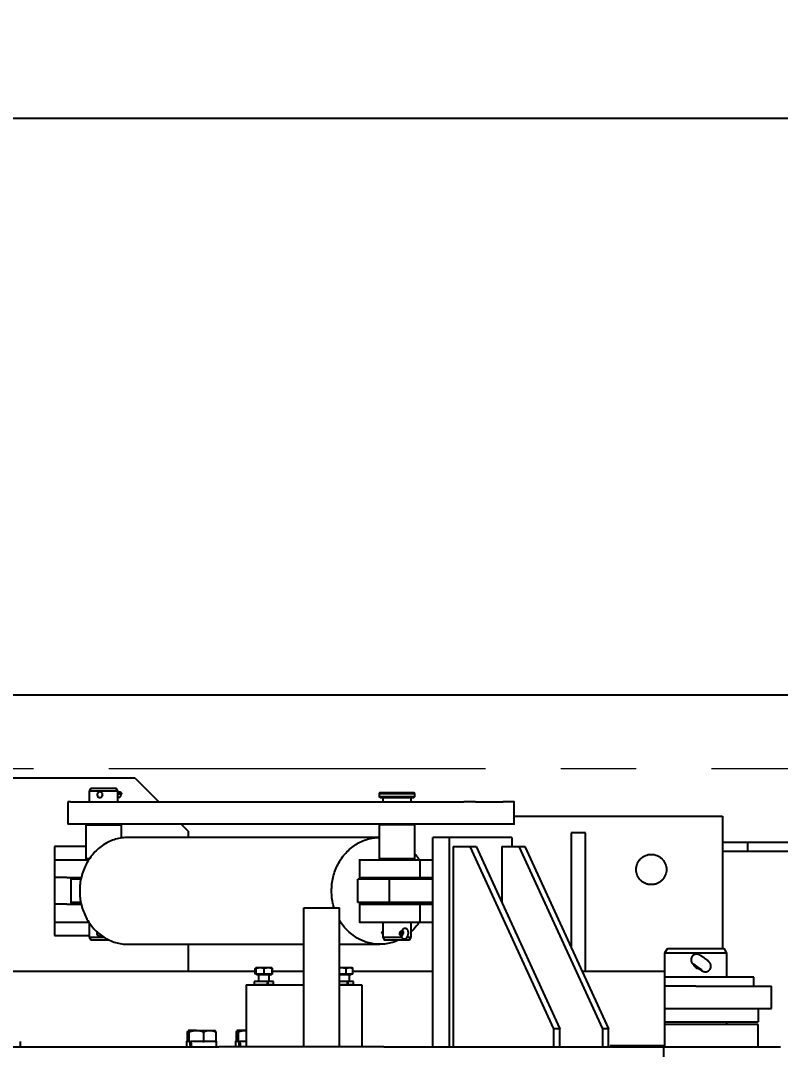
# Model space of a CAD drawing. Header units: millimetres. Extents: x 861 to 27901, y 673 to 17923.
# Drawn here: x 11202 to 11878, y 10712 to 11628 of the extents above; entities that cross this region are included whole.
import ezdxf

# ---------------------------------------------------------------- set-up
doc = ezdxf.new("R2010")
doc.units = ezdxf.units.MM
doc.header["$LTSCALE"] = 33.3
doc.linetypes.add('CENTERX2', pattern=[20.32, 12.7, -2.54, 2.54, -2.54])
doc.layers.add('CAPA_1', color=7, linetype='Continuous')
doc.layers.add('STRUC', color=4, linetype='Continuous')
doc.styles.add('SLDTEXTSTYLE0', font='TXT', dxfattribs={"width": 0.75})
doc.dimstyles.new('SLDDIMSTYLE0', dxfattribs={"dimtxt": 66.6, "dimasz": 66.6, "dimexe": 0, "dimexo": 0.0625, "dimgap": 16.65, "dimtad": 2, "dimdec": 0, "dimlfac": 1.261261, "dimrnd": 1e-09, "dimzin": 12, "dimdsep": 46, "dimtxsty": 'SLDTEXTSTYLE0', "dimsah": 1, "dimcen": 0.09, "dimadec": 0, "dimazin": 3, "dimtfac": 1, "dimtdec": 0, "dimtofl": 0, "dimtmove": 0, "dimatfit": 3, "dimfxl": 1, "dimfrac": 2, "dimtolj": 1, "dimtzin": 12, "dimarcsym": 0})

# ---------------------------------------------------------------- blocks, each defined once
blk = doc.blocks.new('_D_22')
at = {"layer": 'CAPA_1', "transparency": 16777216}
for p, q in [((5852.28, 10660.74), (5852.28, 11574.36)), ((14197.89, 11069.7), (14197.89, 11574.36)), ((5852.28, 11541.06), (14197.89, 11541.06))]:
    blk.add_line(p, q, dxfattribs=at)
for points in [[(5852.28, 11541.06), (5918.88, 11530.81), (5918.88, 11551.3)], [(14197.89, 11541.06), (14131.29, 11551.3), (14131.29, 11530.81)]]:
    blk.add_solid(points, dxfattribs=at)
at = {"layer": 'CAPA_1', "transparency": 16777216, "insert": (9902.06, 11626.91), "char_height": 66.6, "attachment_point": 1, "style": 'SLDTEXTSTYLE0'}
blk.add_mtext('10526', dxfattribs=at)

msp = doc.modelspace()

# ---------------------------------------------------------------- linework, layer by layer
at = {"color": 7, "linetype": 'Continuous', "lineweight": 25}
for p, q in [((11001.82, 10953.82), (11303.17, 10953.82)), ((11303.17, 10953.82), (11324.58, 10932.42)), ((11264.1, 10944.31), (11262.73, 10941.93)), ((11262.73, 10941.93), (11262.73, 10932.42)), ((11288.1, 10941.93), (11286.73, 10944.31)), ((11288.1, 10932.42), (11288.1, 10941.93)), ((11289.67, 10941.1), (11288.1, 10941.1)), ((11288.1, 10939.4), (11291.84, 10939.4)), ((11288.1, 10936.42), (11288.85, 10936.42)), ((11291.84, 10939.4), (11291.23, 10939.22)), ((11521.22, 10940.35), (11520.76, 10939.55)), ((11520.76, 10939.55), (11520.76, 10936.84)), ((11520.76, 10936.84), (11521.55, 10936.38)), ((11551.68, 10936.38), (11552.47, 10936.84)), ((11552.47, 10939.55), (11552.02, 10940.35)), ((11552.47, 10936.84), (11552.47, 10939.55)), ((11243.7, 10932.42), (11243.7, 10912.6)), ((11245.93, 10932.42), (11596.3, 10932.42)), ((11523.93, 10935.59), (11523.93, 10932.42)), ((11549.3, 10932.42), (11549.3, 10935.59)), ((11606.59, 10932.42), (11630.92, 10932.42)), ((11640.94, 10912.6), (11640.94, 10932.42)), ((11640.94, 10919.73), (11826.45, 10919.73)), ((11826.45, 10919.73), (11826.45, 10801.6)), ((11596.3, 10912.6), (11245.93, 10912.6)), ((11260.35, 10912.6), (11259.56, 10911.8)), ((11259.56, 10911.8), (11259.56, 10881.67)), ((11291.28, 10911.8), (11290.48, 10912.6)), ((11291.28, 10900.22), (11291.28, 10911.8)), ((11344.4, 10912.6), (11350.74, 10906.25)), ((11521.55, 10912.6), (11520.76, 10911.8)), ((11520.76, 10911.8), (11520.76, 10881.67)), ((11552.47, 10911.8), (11551.68, 10912.6)), ((11552.47, 10881.67), (11552.47, 10911.8)), ((11630.92, 10912.6), (11606.59, 10912.6)), ((11520.76, 10900.7), (11297.25, 10900.7)), ((11350.74, 10906.25), (11350.74, 10900.7)), ((11638.78, 10900.7), (11568.56, 10900.7)), ((11568.56, 10714.38), (11568.56, 10900.7)), ((11583.46, 10714.38), (11583.46, 10900.7)), ((11638.78, 10900.7), (11638.78, 10892.77)), ((11691.67, 10904.67), (11691.67, 10802.8)), ((11704.35, 10904.67), (11691.67, 10904.67)), ((11704.35, 10781.77), (11704.35, 10904.67)), ((11231.81, 10892.77), (11231.81, 10813.49)), ((11259.56, 10892.77), (11231.81, 10892.77)), ((11586.72, 10892.77), (11586.72, 10714.38)), ((11586.72, 10892.77), (11607.04, 10892.77)), ((11601.62, 10892.77), (11676.12, 10730.24)), ((11607.04, 10892.77), (11681.54, 10730.24)), ((11630.1, 10892.77), (11630.1, 10842.46)), ((11630.1, 10892.77), (11650.43, 10892.77)), ((11645, 10892.77), (11719.51, 10730.24)), ((11650.43, 10892.77), (11724.93, 10730.24)), ((11231.81, 10880.88), (11242.78, 10880.88)), ((11259.56, 10881.67), (11260.35, 10880.88)), ((11503.32, 10880.88), (11503.32, 10865.02)), ((11509.86, 10880.88), (11568.56, 10880.88)), ((11520.76, 10881.67), (11521.55, 10880.88)), ((11551.68, 10880.88), (11552.47, 10881.67)), ((11556.91, 10880.88), (11556.91, 10865.02)), ((11242.78, 10865.02), (11231.81, 10865.02)), ((11246.2, 10863.44), (11246.2, 10842.82)), ((11255.3, 10863.44), (11249.59, 10863.44)), ((11568.56, 10863.44), (11501.71, 10863.44)), ((11501.71, 10842.82), (11501.71, 10863.44)), ((11509.86, 10865.02), (11568.56, 10865.02)), ((11523.93, 10865.02), (11523.93, 10863.44)), ((11529.69, 10863.44), (11529.69, 10842.82)), ((11549.3, 10863.44), (11549.3, 10865.02)), ((11563.11, 10865.02), (11563.4, 10863.44)), ((11242.78, 10841.24), (11231.81, 10841.24)), ((11255.3, 10842.82), (11249.59, 10842.82)), ((11453.81, 10838.07), (11485.53, 10838.07)), ((11568.56, 10842.82), (11501.71, 10842.82)), ((11503.32, 10841.24), (11503.32, 10825.38)), ((11509.86, 10841.24), (11568.56, 10841.24)), ((11523.93, 10842.82), (11523.93, 10841.24)), ((11549.3, 10841.24), (11549.3, 10842.82)), ((11556.91, 10841.24), (11556.91, 10825.38)), ((11563.4, 10842.82), (11563.11, 10841.24)), ((11231.81, 10825.38), (11242.78, 10825.38)), ((11262.73, 10824.77), (11262.73, 10811.9)), ((11509.86, 10825.38), (11568.56, 10825.38)), ((11523.93, 10825.38), (11523.93, 10811.9)), ((11540.83, 10817.41), (11540.73, 10817.41)), ((11549.3, 10811.9), (11549.3, 10825.38)), ((11231.81, 10813.49), (11262.73, 10813.49)), ((11262.73, 10811.9), (11264.11, 10809.52)), ((11522.94, 10815.43), (11523.93, 10815.26)), ((11523.93, 10815.43), (11522.94, 10815.43)), ((11523.93, 10811.9), (11525.3, 10809.52)), ((11539.34, 10815.43), (11539.14, 10815.43)), ((11542.19, 10814.97), (11539.45, 10815.42)), ((11547.93, 10809.52), (11549.3, 10811.9)), ((11297.25, 10805.56), (11453.81, 10805.56)), ((11350.74, 10805.56), (11350.74, 10781.77)), ((11485.53, 10805.56), (11521.45, 10805.56)), ((11777.21, 10801.6), (11774.92, 10797.63)), ((11830.42, 10797.63), (11828.13, 10801.6)), ((11453.81, 10714.38), (11453.81, 10798.42)), ((11485.53, 10714.38), (11485.53, 10798.42)), ((11774.92, 10797.63), (11774.92, 10781.91)), ((11830.42, 10776.22), (11830.42, 10797.63)), ((11158.08, 10781.77), (11410.52, 10781.77)), ((11410.78, 10784.02), (11410.52, 10783.94)), ((11410.52, 10778.9), (11410.52, 10783.94)), ((11410.92, 10784.42), (11410.82, 10783.94)), ((11410.82, 10783.94), (11410.82, 10778.9)), ((11411, 10784.58), (11410.99, 10784.56)), ((11411.19, 10778.9), (11411.19, 10783.94)), ((11414.56, 10784.58), (11413.79, 10784.58)), ((11418.5, 10778.9), (11418.5, 10783.94)), ((11421.69, 10784.58), (11420.87, 10784.58)), ((11425.44, 10778.9), (11425.44, 10783.94)), ((11425.74, 10783.94), (11425.47, 10784.42)), ((11425.74, 10778.9), (11425.74, 10783.94)), ((11425.74, 10781.77), (11453.81, 10781.77)), ((11487.35, 10784.58), (11485.53, 10784.43)), ((11491.28, 10778.9), (11491.28, 10783.94)), ((11496.81, 10784.47), (11496.63, 10784.58)), ((11497.35, 10778.9), (11497.35, 10783.94)), ((11497.53, 10781.77), (11568.56, 10781.77)), ((11701.31, 10781.77), (11774.92, 10781.77)), ((11774.92, 10781.77), (11774.92, 10715.17)), ((11803.11, 10784.94), (11802.75, 10784.94)), ((11803.19, 10784.97), (11803.8, 10785.81)), ((11409.62, 10772.34), (11409.62, 10769.82)), ((11426.64, 10772.34), (11409.62, 10772.34)), ((11425.74, 10778.9), (11410.82, 10778.9)), ((11411.55, 10778.9), (11411.55, 10778.43)), ((11413.38, 10777.95), (11413.38, 10772.34)), ((11422.89, 10772.34), (11422.89, 10777.95)), ((11423.69, 10778.43), (11423.36, 10778.43)), ((11424.71, 10778.43), (11424.71, 10778.9)), ((11426.64, 10769.82), (11426.64, 10772.34)), ((11498, 10772.34), (11485.46, 10772.34)), ((11497.35, 10778.9), (11485.53, 10778.9)), ((11494.25, 10772.34), (11494.25, 10777.95)), ((11496.07, 10778.43), (11496.07, 10778.9)), ((11498, 10769.82), (11498, 10772.34)), ((11854.2, 10768.3), (11854.2, 10776.22)), ((11402.28, 10769.5), (11402.28, 10714.38)), ((11402.28, 10769.5), (11453.81, 10769.5)), ((11409.62, 10769.82), (11426.64, 10769.82)), ((11413.38, 10769.82), (11413.38, 10769.5)), ((11422.89, 10769.5), (11422.89, 10769.82)), ((11485.47, 10769.82), (11498, 10769.82)), ((11485.53, 10769.5), (11505.35, 10769.5)), ((11494.25, 10769.5), (11494.25, 10769.82)), ((11505.35, 10769.5), (11505.35, 10714.38)), ((11802.67, 10768.3), (11774.92, 10768.3)), ((11870.06, 10748.47), (11870.06, 10768.3)), ((11774.92, 10748.47), (11802.67, 10748.47)), ((11858.17, 10748.47), (11858.17, 10736.58)), ((11830.42, 10734.2), (11830.42, 10736.58)), ((11349.94, 10727.78), (11350.42, 10728.59)), ((11349.94, 10727.78), (11349.94, 10718.93)), ((11350.74, 10728.84), (11350.61, 10728.77)), ((11350.64, 10728.72), (11350.84, 10728.84)), ((11351.75, 10718.93), (11351.75, 10727.78)), ((11364.45, 10727.78), (11364.45, 10718.93)), ((11374.66, 10728.77), (11374.53, 10728.84)), ((11375.33, 10727.78), (11375.33, 10718.93)), ((11393.51, 10727.78), (11394.01, 10728.59)), ((11393.51, 10727.78), (11393.51, 10718.93)), ((11394.35, 10728.84), (11394.2, 10728.76)), ((11394.23, 10728.71), (11394.46, 10728.84)), ((11395.42, 10718.93), (11395.42, 10727.78)), ((11401.79, 10728.84), (11402.28, 10728.8)), ((11401.79, 10728.84), (11402.28, 10728.84)), ((11676.12, 10730.24), (11676.12, 10714.38)), ((11681.54, 10730.24), (11676.12, 10730.24)), ((11681.54, 10714.38), (11681.54, 10730.24)), ((11719.51, 10730.24), (11719.51, 10714.38)), ((11724.93, 10730.24), (11719.51, 10730.24)), ((11724.93, 10714.38), (11724.93, 10730.24)), ((11858.17, 10714.38), (11858.17, 10734.2)), ((11201.59, 10714.38), (11201.59, 10718.93)), ((11349.25, 10718.93), (11349.25, 10714.38)), ((11351.75, 10718.93), (11353.45, 10718.93)), ((11352.88, 10714.38), (11352.35, 10718.93)), ((11353.12, 10718.93), (11353.7, 10714.38)), ((11363.78, 10718.93), (11365.02, 10718.93)), ((11374.76, 10718.93), (11375.33, 10718.93)), ((11376.02, 10714.38), (11376.02, 10718.93)), ((11392.85, 10718.93), (11392.85, 10714.38)), ((11395.42, 10718.93), (11397.02, 10718.93)), ((11396.49, 10714.38), (11395.96, 10718.93)), ((11396.72, 10718.93), (11397.3, 10714.38)), ((10978.25, 10714.38), (11378.12, 10714.38)), ((11524.8, 10714.38), (11877.99, 10714.38)), ((11774.92, 10715.17), (11726.55, 10715.17)), ((11726.55, 10715.17), (11726.55, 10714.38)), ((11736.25, 10714.38), (11736.25, 10715.17)), ((11747.17, 10714.38), (11747.17, 10715.17)), ((11774.13, 10701.7), (11774.13, 10714.38))]:
    msp.add_line(p, q, dxfattribs=at)
at = {"color": 7, "linetype": 'Continuous', "lineweight": 25, "flags": 128}
for points in [[(11540.49, 10813.86), (11540.69, 10813.35), (11540.97, 10813.12), (11541.31, 10813.2), (11541.66, 10813.58), (11541.97, 10814.21), (11542.2, 10815), (11542.31, 10815.85), (11542.31, 10816.64), (11542.17, 10817.27), (11541.93, 10817.65), (11541.62, 10817.73), (11541.27, 10817.5), (11540.93, 10816.99)], [(11539.34, 10815.43), (11539.53, 10815.4), (11539.71, 10815.32), (11539.88, 10815.19), (11540.03, 10815.02), (11540.17, 10814.79), (11540.3, 10814.52), (11540.41, 10814.21), (11540.49, 10813.86)], [(11806.54, 10783.04), (11807.29, 10782.57), (11807.86, 10782.24), (11808.23, 10782.06), (11808.38, 10782.06), (11808.3, 10782.22), (11807.99, 10782.55), (11807.46, 10783.01), (11806.76, 10783.59), (11805.92, 10784.25), (11805, 10784.94), (11804.03, 10785.64), (11803.09, 10786.3), (11802.23, 10786.88), (11801.49, 10787.34), (11800.92, 10787.67), (11800.56, 10787.83), (11800.43, 10787.83), (11800.52, 10787.65), (11800.85, 10787.32), (11801.38, 10786.85)], [(11801.38, 10786.85), (11801.87, 10786.42), (11802.29, 10786.05), (11802.64, 10785.72), (11802.9, 10785.44), (11803.08, 10785.23), (11803.18, 10785.07), (11803.19, 10784.98), (11803.11, 10784.94)]]:
    msp.add_lwpolyline(points, dxfattribs=at)
at = {"color": 7, "linetype": 'Continuous', "lineweight": 25}
for centre, radius, start, end in [((11523.14, 10935.59), 0.793, 0, 90), ((11550.1, 10935.59), 0.793, 90, 180), ((11525.26, 10815.13), 2.34, 124.68728, 172.7795), ((11538.71, 10817.66), 2.32, 285.74797, 343.09893), ((11797.91, 10771.55), 14.37, 53.09472, 68.79039), ((11412.9, 10777.95), 0.476, 0, 90), ((11423.37, 10777.95), 0.476, 90, 180), ((11494.72, 10777.95), 0.476, 90, 180)]:
    msp.add_arc(centre, radius, start, end, dxfattribs=at)
for centre, major_axis, ratio, start_param, end_param in [((11418.13, 10768.03), (-7.73, 48.27), 0.073929, 4.737591, 4.789934), ((11418.13, 10771.6), (-7.73, 48.27), 0.073929, 4.663517, 4.715759), ((11489.49, 10768.03), (-7.76, 48.27), 0.072399, 4.737785, 4.790129), ((11489.49, 10771.6), (-7.76, 48.27), 0.072399, 4.663712, 4.715953)]:
    msp.add_ellipse(centre, major_axis=major_axis, ratio=ratio, start_param=start_param, end_param=end_param, dxfattribs=at)
for points, knots in [([(11287.68, 10941.93), (11287.42, 10941.93), (11286.9, 10941.93), (11285.55, 10941.93), (11283.85, 10941.93), (11281.81, 10941.93), (11279.54, 10941.93), (11277.1, 10941.93), (11274.6, 10941.93), (11272.13, 10941.93), (11269.78, 10941.93), (11267.66, 10941.93), (11265.83, 10941.93), (11264.37, 10941.93), (11263.35, 10941.93), (11262.79, 10941.93), (11262.79, 10941.93), (11262.79, 10941.93)], [0, 0, 0, 0, 0.068154, 0.136308, 0.204462, 0.272616, 0.340771, 0.408925, 0.477079, 0.545233, 0.613387, 0.681541, 0.749695, 0.817849, 0.886003, 0.954158, 1, 1, 1, 1]), ([(11286.35, 10944.31), (11286.12, 10944.31), (11285.66, 10944.31), (11284.46, 10944.31), (11282.94, 10944.31), (11281.12, 10944.31), (11279.09, 10944.31), (11276.92, 10944.31), (11274.69, 10944.31), (11272.48, 10944.31), (11270.39, 10944.31), (11268.5, 10944.31), (11266.87, 10944.31), (11265.56, 10944.31), (11264.65, 10944.31), (11264.15, 10944.31), (11264.15, 10944.31), (11264.15, 10944.31)], [0, 0, 0, 0, 0.068154, 0.136308, 0.204462, 0.272616, 0.340771, 0.408925, 0.477079, 0.545233, 0.613387, 0.681541, 0.749695, 0.817849, 0.886003, 0.954158, 1, 1, 1, 1]), ([(11272.15, 10936.26), (11271.83, 10936.3), (11271.21, 10936.38), (11270.43, 10936.95), (11269.92, 10937.78), (11269.74, 10938.76), (11269.92, 10939.74), (11270.43, 10940.57), (11271.21, 10941.13), (11272.15, 10941.32), (11273.11, 10941.13), (11273.93, 10940.57), (11274.49, 10939.74), (11274.69, 10938.76), (11274.49, 10937.78), (11273.93, 10936.95), (11273.1, 10936.38), (11272.47, 10936.3), (11272.15, 10936.26)], [0, 0, 0, 0, 0.0624739, 0.1250006, 0.1875278, 0.25, 0.3124722, 0.3749994, 0.4375261, 0.5, 0.5624739, 0.6250006, 0.6875278, 0.75, 0.8124722, 0.8749994, 0.9375261, 1, 1, 1, 1]), ([(11274.26, 10939.97), (11274.26, 10939.96), (11274.2, 10939.84), (11274.17, 10939.59), (11274.14, 10939.3), (11274.17, 10939.2), (11274.18, 10939.17)], [0, 0, 0, 0, 0.0094725, 0.452668, 0.8486305, 1, 1, 1, 1]), ([(11274.17, 10939.25), (11274.18, 10939.17), (11274.23, 10938.83), (11274.34, 10938.37), (11274.45, 10938.03), (11274.47, 10937.97)], [0, 0, 0, 0, 0.203444, 0.858541, 1, 1, 1, 1]), ([(11286.68, 10944.31), (11286.7, 10944.31), (11286.76, 10944.31), (11286.52, 10944.31), (11286.35, 10944.31)], [0, 0, 0, 0, 0.246631, 1, 1, 1, 1]), ([(11288.05, 10941.93), (11288.07, 10941.93), (11288.13, 10941.93), (11287.87, 10941.93), (11287.68, 10941.93)], [0, 0, 0, 0, 0.246631, 1, 1, 1, 1]), ([(11288.85, 10936.46), (11289.06, 10936.46), (11289.57, 10936.47), (11290.29, 10936.89), (11290.87, 10937.59), (11291.17, 10938.49), (11291.07, 10939.1), (11291.02, 10939.4)], [0, 0, 0, 0, 0.150724, 0.363043, 0.575362, 0.787681, 1, 1, 1, 1]), ([(11291.84, 10939.4), (11291.73, 10939.69), (11291.5, 10940.26), (11290.79, 10940.84), (11290.13, 10941.12), (11289.76, 10941.07), (11289.67, 10941.06)], [0, 0, 0, 0, 0.303942, 0.607883, 0.911825, 1, 1, 1, 1]), ([(11552.47, 10939.55), (11552.41, 10939.55), (11552.3, 10939.55), (11551.36, 10939.55), (11549.89, 10939.55), (11547.91, 10939.55), (11545.49, 10939.55), (11542.73, 10939.55), (11539.74, 10939.55), (11536.62, 10939.55), (11533.51, 10939.55), (11530.51, 10939.55), (11527.76, 10939.55), (11525.34, 10939.55), (11523.35, 10939.55), (11521.86, 10939.55), (11521.01, 10939.55), (11520.66, 10939.55), (11520.76, 10939.55), (11520.76, 10939.55)], [0, 0, 0, 0, 0.062374, 0.124874, 0.187374, 0.249874, 0.312374, 0.374874, 0.437374, 0.499874, 0.562374, 0.624874, 0.687374, 0.749874, 0.812374, 0.874874, 0.937374, 0.999874, 1, 1, 1, 1]), ([(11521.97, 10936.84), (11521.64, 10936.84), (11520.98, 10936.84), (11520.66, 10936.84), (11520.76, 10936.84), (11520.76, 10936.84)], [0, 0, 0, 0, 0.499498, 0.998997, 1, 1, 1, 1]), ([(11552.02, 10940.35), (11551.96, 10940.35), (11551.84, 10940.35), (11550.93, 10940.35), (11549.51, 10940.35), (11547.58, 10940.35), (11545.23, 10940.35), (11542.55, 10940.35), (11539.65, 10940.35), (11536.62, 10940.35), (11533.6, 10940.35), (11530.69, 10940.35), (11528.01, 10940.35), (11525.66, 10940.35), (11523.74, 10940.35), (11522.29, 10940.35), (11521.46, 10940.35), (11521.12, 10940.35), (11521.22, 10940.35), (11521.22, 10940.35)], [0, 0, 0, 0, 0.062374, 0.124874, 0.187374, 0.249874, 0.312374, 0.374874, 0.437374, 0.499874, 0.562374, 0.624874, 0.687374, 0.749874, 0.812374, 0.874874, 0.937374, 0.999874, 1, 1, 1, 1]), ([(11521.55, 10936.38), (11521.55, 10936.38), (11521.46, 10936.38), (11521.76, 10936.38), (11522.39, 10936.38), (11522.7, 10936.38)], [0, 0, 0, 0, 0.001003, 0.500502, 1, 1, 1, 1]), ([(11552.47, 10936.84), (11552.41, 10936.84), (11552.3, 10936.84), (11551.36, 10936.84), (11549.89, 10936.84), (11547.91, 10936.84), (11545.49, 10936.84), (11542.73, 10936.84), (11539.74, 10936.84), (11536.62, 10936.84), (11533.51, 10936.84), (11530.52, 10936.84), (11527.75, 10936.84), (11525.34, 10936.84), (11523.33, 10936.84), (11522.42, 10936.84), (11521.97, 10936.84)], [0, 0, 0, 0, 0.071295, 0.142734, 0.214173, 0.285612, 0.357051, 0.428489, 0.499928, 0.571367, 0.642806, 0.714245, 0.785684, 0.857122, 0.928561, 1, 1, 1, 1]), ([(11522.7, 10936.38), (11523.13, 10936.38), (11523.99, 10936.38), (11525.91, 10936.38), (11528.2, 10936.38), (11530.82, 10936.38), (11533.66, 10936.38), (11536.62, 10936.38), (11539.58, 10936.38), (11542.42, 10936.38), (11545.04, 10936.38), (11547.34, 10936.38), (11549.23, 10936.38), (11550.62, 10936.38), (11551.51, 10936.38), (11551.62, 10936.38), (11551.68, 10936.38)], [0, 0, 0, 0, 0.071439, 0.142878, 0.214316, 0.285755, 0.357194, 0.428633, 0.500072, 0.571511, 0.642949, 0.714388, 0.785827, 0.857266, 0.928705, 1, 1, 1, 1]), ([(11245.93, 10932.42), (11245.47, 10932.42), (11244.56, 10932.42), (11243.83, 10932.42), (11243.76, 10932.42), (11243.73, 10932.42)], [0, 0, 0, 0, 0.347228, 0.694455, 1, 1, 1, 1]), ([(11640.92, 10932.42), (11640.93, 10932.42), (11641.03, 10932.42), (11640.64, 10932.42), (11639.74, 10932.42), (11638.21, 10932.42), (11636.19, 10932.42), (11633.75, 10932.42), (11631.86, 10932.42), (11630.92, 10932.42)], [0, 0, 0, 0, 0.013143, 0.177619, 0.342095, 0.506571, 0.671048, 0.835524, 1, 1, 1, 1]), ([(11245.93, 10912.6), (11245.47, 10912.6), (11244.56, 10912.6), (11243.83, 10912.6), (11243.76, 10912.6), (11243.73, 10912.6)], [0, 0, 0, 0, 0.347228, 0.694455, 1, 1, 1, 1]), ([(11259.63, 10911.8), (11259.63, 10911.8), (11259.63, 10911.8), (11260.33, 10911.8), (11261.6, 10911.8), (11263.43, 10911.8), (11265.72, 10911.8), (11268.38, 10911.8), (11271.31, 10911.8), (11274.39, 10911.8), (11277.52, 10911.8), (11280.57, 10911.8), (11283.41, 10911.8), (11285.96, 10911.8), (11288.08, 10911.8), (11289.77, 10911.8), (11290.42, 10911.8), (11290.74, 10911.8)], [0, 0, 0, 0, 0.045842, 0.113997, 0.182151, 0.250305, 0.318459, 0.386613, 0.454767, 0.522921, 0.591075, 0.659229, 0.727384, 0.795538, 0.863692, 0.931846, 1, 1, 1, 1]), ([(11290.74, 10911.8), (11290.98, 10911.8), (11291.31, 10911.8), (11291.23, 10911.8), (11291.21, 10911.8)], [0, 0, 0, 0, 0.753369, 1, 1, 1, 1]), ([(11521.97, 10911.8), (11521.64, 10911.8), (11520.98, 10911.8), (11520.66, 10911.8), (11520.76, 10911.8), (11520.76, 10911.8)], [0, 0, 0, 0, 0.499498, 0.998997, 1, 1, 1, 1]), ([(11552.47, 10911.8), (11552.41, 10911.8), (11552.3, 10911.8), (11551.36, 10911.8), (11549.89, 10911.8), (11547.91, 10911.8), (11545.49, 10911.8), (11542.73, 10911.8), (11539.74, 10911.8), (11536.62, 10911.8), (11533.51, 10911.8), (11530.52, 10911.8), (11527.75, 10911.8), (11525.34, 10911.8), (11523.33, 10911.8), (11522.42, 10911.8), (11521.97, 10911.8)], [0, 0, 0, 0, 0.0712953, 0.1427341, 0.2141729, 0.2856118, 0.3570506, 0.4284894, 0.4999282, 0.5713671, 0.6428059, 0.7142447, 0.7856835, 0.8571224, 0.9285612, 1, 1, 1, 1]), ([(11640.92, 10912.6), (11640.93, 10912.6), (11641.03, 10912.6), (11640.64, 10912.6), (11639.74, 10912.6), (11638.21, 10912.6), (11636.19, 10912.6), (11633.75, 10912.6), (11631.86, 10912.6), (11630.92, 10912.6)], [0, 0, 0, 0, 0.013143, 0.177619, 0.342095, 0.506571, 0.671048, 0.835524, 1, 1, 1, 1]), ([(11478.39, 10853.13), (11478.46, 10855.21), (11478.6, 10859.36), (11479.75, 10865.48), (11481.55, 10871.39), (11484.05, 10876.98), (11487.19, 10882.17), (11490.91, 10886.87), (11495.16, 10890.98), (11499.86, 10894.45), (11504.92, 10897.21), (11510.27, 10899.2), (11515.58, 10900.43), (11519.11, 10900.58), (11520.76, 10900.65)], [0, 0, 0, 0, 0.08419, 0.16838, 0.25257, 0.336759, 0.420949, 0.505139, 0.589329, 0.673519, 0.757709, 0.841899, 0.926089, 1, 1, 1, 1]), ([(11242.78, 10880.88), (11243.25, 10880.88), (11244.19, 10880.88), (11246.77, 10880.88), (11250.12, 10880.88), (11254.25, 10880.88), (11258.36, 10880.88), (11261.22, 10880.88), (11262.34, 10880.88)], [0, 0, 0, 0, 0.17745, 0.354901, 0.532351, 0.709802, 0.887252, 1, 1, 1, 1]), ([(11262.84, 10881.67), (11262.44, 10881.67), (11261.41, 10881.67), (11260.34, 10881.67), (11259.63, 10881.67), (11259.63, 10881.67), (11259.63, 10881.67)], [0, 0, 0, 0, 0.191143, 0.493788, 0.796433, 1, 1, 1, 1]), ([(11503.35, 10880.88), (11503.34, 10880.88), (11503.26, 10880.88), (11503.61, 10880.88), (11504.41, 10880.88), (11505.76, 10880.88), (11507.53, 10880.88), (11509.09, 10880.88), (11509.86, 10880.88)], [0, 0, 0, 0, 0.03287, 0.226296, 0.419722, 0.613148, 0.806574, 1, 1, 1, 1]), ([(11521.97, 10881.67), (11521.64, 10881.67), (11520.98, 10881.67), (11520.66, 10881.67), (11520.76, 10881.67), (11520.76, 10881.67)], [0, 0, 0, 0, 0.499498, 0.998997, 1, 1, 1, 1]), ([(11552.47, 10881.67), (11552.41, 10881.67), (11552.3, 10881.67), (11551.36, 10881.67), (11549.89, 10881.67), (11547.91, 10881.67), (11545.49, 10881.67), (11542.73, 10881.67), (11539.74, 10881.67), (11536.62, 10881.67), (11533.51, 10881.67), (11530.52, 10881.67), (11527.75, 10881.67), (11525.34, 10881.67), (11523.33, 10881.67), (11522.42, 10881.67), (11521.97, 10881.67)], [0, 0, 0, 0, 0.071295, 0.142734, 0.214173, 0.285612, 0.357051, 0.428489, 0.499928, 0.571367, 0.642806, 0.714245, 0.785684, 0.857122, 0.928561, 1, 1, 1, 1]), ([(11552.47, 10886.03), (11553.58, 10884.77), (11555, 10883.16), (11556.1, 10881.29), (11556.34, 10880.88)], [0, 0, 0, 0, 0.782901, 1, 1, 1, 1]), ([(11242.78, 10865.02), (11243.25, 10865.02), (11244.19, 10865.02), (11246.76, 10865.02), (11250.15, 10865.02), (11253.16, 10865.02), (11255.17, 10865.02), (11255.59, 10865.02)], [0, 0, 0, 0, 0.2344402, 0.4688804, 0.7033207, 0.9377609, 1, 1, 1, 1]), ([(11249.59, 10863.44), (11248.98, 10863.44), (11247.76, 10863.44), (11246.69, 10863.44), (11246.18, 10863.44), (11246.25, 10863.44), (11246.27, 10863.44)], [0, 0, 0, 0, 0.298051, 0.596102, 0.894153, 1, 1, 1, 1]), ([(11503.35, 10865.02), (11503.34, 10865.02), (11503.26, 10865.02), (11503.61, 10865.02), (11504.41, 10865.02), (11505.76, 10865.02), (11507.53, 10865.02), (11509.09, 10865.02), (11509.86, 10865.02)], [0, 0, 0, 0, 0.03287, 0.226296, 0.419722, 0.613148, 0.806574, 1, 1, 1, 1]), ([(11480.7, 10838.07), (11480.41, 10838.98), (11479.48, 10841.84), (11478.62, 10846.91), (11478.47, 10851.06), (11478.39, 10853.13)], [0, 0, 0, 0, 0.189307, 0.594653, 1, 1, 1, 1]), ([(11242.78, 10841.24), (11243.25, 10841.24), (11244.19, 10841.24), (11246.76, 10841.24), (11250.15, 10841.24), (11253.16, 10841.24), (11255.17, 10841.24), (11255.59, 10841.24)], [0, 0, 0, 0, 0.23444, 0.46888, 0.703321, 0.937761, 1, 1, 1, 1]), ([(11249.59, 10842.82), (11248.98, 10842.82), (11247.76, 10842.82), (11246.69, 10842.82), (11246.18, 10842.82), (11246.25, 10842.82), (11246.27, 10842.82)], [0, 0, 0, 0, 0.298051, 0.596102, 0.894153, 1, 1, 1, 1]), ([(11503.35, 10841.24), (11503.34, 10841.24), (11503.26, 10841.24), (11503.61, 10841.24), (11504.41, 10841.24), (11505.76, 10841.24), (11507.53, 10841.24), (11509.09, 10841.24), (11509.86, 10841.24)], [0, 0, 0, 0, 0.03287, 0.226296, 0.419722, 0.613148, 0.806574, 1, 1, 1, 1]), ([(11538.55, 10809.52), (11538.34, 10809.41), (11536.45, 10808.36), (11532.6, 10807.09), (11527.09, 10805.82), (11521.44, 10805.43), (11515.81, 10805.83), (11510.27, 10807.05), (11504.92, 10809.05), (11499.86, 10811.82), (11495.15, 10815.28), (11490.93, 10819.41), (11487.68, 10823.36), (11486.1, 10826.1), (11485.53, 10827.08)], [0, 0, 0, 0, 0.011666, 0.105235, 0.198804, 0.292373, 0.385942, 0.479511, 0.57308, 0.666649, 0.760218, 0.853787, 0.947356, 1, 1, 1, 1]), ([(11242.78, 10825.38), (11243.25, 10825.38), (11244.19, 10825.38), (11246.77, 10825.38), (11250.12, 10825.38), (11254.25, 10825.38), (11258.36, 10825.38), (11261.22, 10825.38), (11262.34, 10825.38)], [0, 0, 0, 0, 0.17745, 0.354901, 0.532351, 0.709802, 0.887252, 1, 1, 1, 1]), ([(11503.35, 10825.38), (11503.34, 10825.38), (11503.26, 10825.38), (11503.61, 10825.38), (11504.41, 10825.38), (11505.76, 10825.38), (11507.53, 10825.38), (11509.09, 10825.38), (11509.86, 10825.38)], [0, 0, 0, 0, 0.03287, 0.226296, 0.419722, 0.613148, 0.806574, 1, 1, 1, 1]), ([(11540.38, 10812.9), (11540.18, 10813.02), (11539.7, 10813.31), (11539.21, 10814.1), (11539.01, 10815.07), (11539.2, 10816.06), (11539.76, 10816.86), (11540.33, 10817.34), (11540.68, 10817.4), (11540.73, 10817.41)], [0, 0, 0, 0, 0.127071, 0.296044, 0.464868, 0.633691, 0.802664, 0.971635, 1, 1, 1, 1]), ([(11540.97, 10817.67), (11540.93, 10817.59), (11540.82, 10817.37), (11540.67, 10817.18), (11540.66, 10817.17), (11540.66, 10817.17)], [0, 0, 0, 0, 0.281953, 0.702288, 1, 1, 1, 1]), ([(11546.72, 10814.75), (11546.74, 10814.93), (11546.81, 10815.46), (11546.81, 10816.35), (11546.67, 10817.29), (11546.37, 10818.1), (11545.95, 10818.76), (11545.38, 10819.28), (11544.68, 10819.63), (11543.91, 10819.76), (11543.15, 10819.67), (11542.47, 10819.39), (11541.9, 10818.98), (11541.42, 10818.43), (11541.11, 10817.99), (11540.99, 10817.7), (11540.98, 10817.66)], [0, 0, 0, 0, 0.04982, 0.14518, 0.248833, 0.332763, 0.406858, 0.479877, 0.553245, 0.62713, 0.701133, 0.769439, 0.836779, 0.908088, 0.989851, 1, 1, 1, 1]), ([(11556.34, 10825.38), (11556.1, 10824.97), (11554.83, 10822.83), (11552.49, 10819.96), (11550.18, 10817.8), (11549.3, 10816.98)], [0, 0, 0, 0, 0.126707, 0.668659, 1, 1, 1, 1]), ([(11262.79, 10811.9), (11262.79, 10811.9), (11262.79, 10811.9), (11263.35, 10811.9), (11264.37, 10811.9), (11265.83, 10811.9), (11267.66, 10811.9), (11269.78, 10811.9), (11272.13, 10811.9), (11274.17, 10811.9), (11275.39, 10811.9), (11275.78, 10811.9)], [0, 0, 0, 0, 0.0825742, 0.2053376, 0.3281011, 0.4508646, 0.573628, 0.6963915, 0.8191549, 0.9419184, 1, 1, 1, 1]), ([(11264.15, 10809.52), (11264.15, 10809.52), (11264.15, 10809.52), (11264.65, 10809.52), (11265.56, 10809.52), (11266.87, 10809.52), (11268.5, 10809.52), (11270.39, 10809.52), (11272.48, 10809.52), (11274.69, 10809.52), (11276.91, 10809.52), (11278.77, 10809.52), (11279.79, 10809.52), (11280.14, 10809.52)], [0, 0, 0, 0, 0.065903, 0.16388, 0.261858, 0.359836, 0.457814, 0.555792, 0.653769, 0.751747, 0.849725, 0.947703, 1, 1, 1, 1]), ([(11272.15, 10812.58), (11271.83, 10812.61), (11271.21, 10812.69), (11270.43, 10813.27), (11269.92, 10814.09), (11269.75, 10815.06), (11269.84, 10815.85), (11270.07, 10816.2), (11270.13, 10816.28)], [0, 0, 0, 0, 0.188509, 0.377178, 0.565848, 0.754352, 0.942856, 1, 1, 1, 1]), ([(11273.87, 10813.3), (11273.62, 10813.09), (11273.11, 10812.68), (11272.47, 10812.61), (11272.15, 10812.58)], [0, 0, 0, 0, 0.49583, 1, 1, 1, 1]), ([(11523.93, 10811.9), (11523.93, 10811.9), (11523.85, 10811.9), (11524.11, 10811.9), (11524.64, 10811.9), (11524.9, 10811.9)], [0, 0, 0, 0, 0.001003, 0.500502, 1, 1, 1, 1]), ([(11524.9, 10811.9), (11525.26, 10811.9), (11525.98, 10811.9), (11527.6, 10811.9), (11529.53, 10811.9), (11531.74, 10811.9), (11534.13, 10811.9), (11536.62, 10811.9), (11538.88, 10811.9), (11540.22, 10811.9), (11540.77, 10811.9)], [0, 0, 0, 0, 0.12983, 0.25966, 0.38949, 0.51932, 0.64915, 0.77898, 0.90881, 1, 1, 1, 1]), ([(11525.3, 10809.52), (11525.3, 10809.52), (11525.23, 10809.52), (11525.46, 10809.52), (11525.93, 10809.52), (11526.17, 10809.52)], [0, 0, 0, 0, 0.001003, 0.500502, 1, 1, 1, 1]), ([(11526.17, 10809.52), (11526.49, 10809.52), (11527.13, 10809.52), (11528.57, 10809.52), (11530.29, 10809.52), (11532.26, 10809.52), (11534.4, 10809.52), (11536.62, 10809.52), (11538.84, 10809.52), (11540.98, 10809.52), (11542.95, 10809.52), (11544.67, 10809.52), (11546.09, 10809.52), (11547.13, 10809.52), (11547.8, 10809.52), (11547.89, 10809.52), (11547.93, 10809.52)], [0, 0, 0, 0, 0.071439, 0.142878, 0.214316, 0.285755, 0.357194, 0.428633, 0.500072, 0.571511, 0.642949, 0.714388, 0.785827, 0.857266, 0.928705, 1, 1, 1, 1]), ([(11540.26, 10813.32), (11540.26, 10813.32), (11540.24, 10813.35), (11540.29, 10813.24), (11540.33, 10813.08), (11540.34, 10813.02)], [0, 0, 0, 0, 0.119478, 0.67416, 1, 1, 1, 1]), ([(11540.36, 10813.03), (11540.38, 10812.94), (11540.43, 10812.57), (11540.67, 10812.01), (11541.09, 10811.36), (11541.67, 10810.85), (11542.37, 10810.51), (11543.15, 10810.38), (11543.91, 10810.49), (11544.58, 10810.77), (11545.14, 10811.19), (11545.63, 10811.74), (11546.06, 10812.45), (11546.42, 10813.33), (11546.63, 10814.14), (11546.7, 10814.62), (11546.72, 10814.75)], [0, 0, 0, 0, 0.027784, 0.11105, 0.185338, 0.25866, 0.332361, 0.406558, 0.480537, 0.548989, 0.616674, 0.688592, 0.771321, 0.868418, 0.964213, 1, 1, 1, 1]), ([(11545.7, 10811.9), (11546.22, 10811.9), (11547.28, 10811.9), (11548.4, 10811.9), (11549.16, 10811.9), (11549.26, 10811.9), (11549.3, 10811.9)], [0, 0, 0, 0, 0.236604, 0.49124, 0.745876, 1, 1, 1, 1]), ([(11805.64, 10801.6), (11803.98, 10801.6), (11800.64, 10801.6), (11795.69, 10801.6), (11791.02, 10801.6), (11786.79, 10801.6), (11783.17, 10801.6), (11780.29, 10801.6), (11778.32, 10801.6), (11777.28, 10801.6), (11777.31, 10801.6), (11777.33, 10801.6)], [0, 0, 0, 0, 0.116328, 0.232657, 0.348985, 0.465313, 0.581641, 0.69797, 0.814298, 0.930626, 1, 1, 1, 1]), ([(11828.01, 10801.6), (11828.04, 10801.6), (11828.14, 10801.6), (11827.29, 10801.6), (11825.5, 10801.6), (11822.78, 10801.6), (11819.3, 10801.6), (11815.17, 10801.6), (11810.57, 10801.6), (11807.29, 10801.6), (11805.64, 10801.6)], [0, 0, 0, 0, 0.054519, 0.189588, 0.324656, 0.459725, 0.594794, 0.729863, 0.864931, 1, 1, 1, 1]), ([(11805.91, 10797.63), (11804.09, 10797.63), (11800.46, 10797.63), (11795.07, 10797.63), (11789.97, 10797.63), (11785.36, 10797.63), (11781.42, 10797.63), (11778.28, 10797.63), (11776.13, 10797.63), (11775, 10797.63), (11775.03, 10797.63), (11775.05, 10797.63)], [0, 0, 0, 0, 0.116328, 0.232657, 0.348985, 0.465313, 0.581641, 0.69797, 0.814298, 0.930626, 1, 1, 1, 1]), ([(11815.24, 10783.13), (11815.43, 10783.43), (11815.81, 10784.02), (11816.11, 10785), (11816.21, 10785.94), (11816.15, 10786.81), (11815.96, 10787.58), (11815.68, 10788.26), (11815.36, 10788.82), (11815.01, 10789.28), (11814.66, 10789.68), (11814.2, 10790.14), (11813.6, 10790.67), (11812.79, 10791.34), (11811.91, 10792.03), (11810.95, 10792.75), (11809.98, 10793.47), (11809.01, 10794.14), (11808.09, 10794.77), (11807.22, 10795.33), (11806.44, 10795.8), (11805.8, 10796.14), (11805.15, 10796.42), (11804.51, 10796.61), (11803.78, 10796.73), (11802.94, 10796.74), (11802.02, 10796.58), (11801.1, 10796.23), (11800.23, 10795.68), (11799.46, 10794.92), (11798.88, 10794), (11798.52, 10793.02), (11798.37, 10792.07), (11798.41, 10791.19), (11798.57, 10790.39), (11798.84, 10789.69), (11799.16, 10789.11), (11799.5, 10788.63), (11799.84, 10788.22), (11800.27, 10787.79), (11800.66, 10787.42), (11801, 10787.14), (11801.1, 10787.06)], [0, 0, 0, 0, 0.028508, 0.055241, 0.079884, 0.102764, 0.124002, 0.143605, 0.161525, 0.178275, 0.196117, 0.21824, 0.256228, 0.287953, 0.321205, 0.352986, 0.384296, 0.415581, 0.447098, 0.479341, 0.513526, 0.547429, 0.568903, 0.586599, 0.60682, 0.629342, 0.65383, 0.679999, 0.707174, 0.734836, 0.764797, 0.792025, 0.817063, 0.840295, 0.861869, 0.881814, 0.900079, 0.916953, 0.934326, 0.955072, 0.987544, 1, 1, 1, 1]), ([(11830.29, 10797.63), (11830.32, 10797.63), (11830.43, 10797.63), (11829.5, 10797.63), (11827.56, 10797.63), (11824.59, 10797.63), (11820.79, 10797.63), (11816.3, 10797.63), (11811.29, 10797.63), (11807.7, 10797.63), (11805.91, 10797.63)], [0, 0, 0, 0, 0.054519, 0.189588, 0.324656, 0.459725, 0.594794, 0.729863, 0.864931, 1, 1, 1, 1]), ([(11410.52, 10783.94), (11410.61, 10784.14), (11410.75, 10784.43), (11410.89, 10784.49), (11410.94, 10784.51)], [0, 0, 0, 0, 0.675512, 1, 1, 1, 1]), ([(11411.19, 10783.94), (11411.15, 10784.13), (11411.1, 10784.49), (11411.03, 10784.55), (11411, 10784.58)], [0, 0, 0, 0, 0.523687, 1, 1, 1, 1]), ([(11414.84, 10784.58), (11414.25, 10784.55), (11413.01, 10784.49), (11411.81, 10784.13), (11411.19, 10783.94)], [0, 0, 0, 0, 0.476313, 1, 1, 1, 1]), ([(11418.5, 10783.94), (11417.87, 10784.13), (11416.67, 10784.49), (11415.43, 10784.55), (11414.84, 10784.58)], [0, 0, 0, 0, 0.523687, 1, 1, 1, 1]), ([(11421.97, 10784.58), (11421.41, 10784.55), (11420.23, 10784.49), (11419.09, 10784.13), (11418.5, 10783.94)], [0, 0, 0, 0, 0.476313, 1, 1, 1, 1]), ([(11425.44, 10783.94), (11424.85, 10784.13), (11423.71, 10784.49), (11422.53, 10784.55), (11421.97, 10784.58)], [0, 0, 0, 0, 0.523687, 1, 1, 1, 1]), ([(11425.23, 10784.58), (11425.22, 10784.58), (11425.17, 10784.58), (11424.52, 10784.58), (11423.47, 10784.58), (11422.47, 10784.58), (11421.97, 10784.58)], [0, 0, 0, 0, 0.217191, 0.478127, 0.739064, 1, 1, 1, 1]), ([(11425.28, 10784.56), (11425.3, 10784.53), (11425.36, 10784.47), (11425.41, 10784.13), (11425.44, 10783.94)], [0, 0, 0, 0, 0.433696, 1, 1, 1, 1]), ([(11487.35, 10784.58), (11486.74, 10784.58), (11486.09, 10784.58), (11485.57, 10784.58), (11485.53, 10784.58)], [0, 0, 0, 0, 0.914982, 1, 1, 1, 1]), ([(11491.28, 10783.94), (11490.6, 10784.13), (11489.31, 10784.49), (11487.98, 10784.55), (11487.35, 10784.58)], [0, 0, 0, 0, 0.523687, 1, 1, 1, 1]), ([(11494.31, 10784.58), (11493.82, 10784.55), (11492.79, 10784.49), (11491.8, 10784.13), (11491.28, 10783.94)], [0, 0, 0, 0, 0.476313, 1, 1, 1, 1]), ([(11497.35, 10783.94), (11496.83, 10784.13), (11495.83, 10784.49), (11494.8, 10784.55), (11494.31, 10784.58)], [0, 0, 0, 0, 0.523687, 1, 1, 1, 1]), ([(11496.59, 10784.58), (11496.6, 10784.58), (11496.68, 10784.58), (11496.34, 10784.58), (11495.6, 10784.58), (11494.74, 10784.58), (11494.31, 10784.58)], [0, 0, 0, 0, 0.052021, 0.368014, 0.684007, 1, 1, 1, 1]), ([(11496.8, 10784.46), (11496.83, 10784.45), (11497.02, 10784.39), (11497.2, 10784.15), (11497.35, 10783.94)], [0, 0, 0, 0, 0.154519, 1, 1, 1, 1]), ([(11497.53, 10783.94), (11497.32, 10784.15), (11497.08, 10784.38), (11496.83, 10784.44), (11496.81, 10784.45)], [0, 0, 0, 0, 0.883329, 1, 1, 1, 1]), ([(11801.08, 10787.07), (11801.2, 10786.96), (11801.51, 10786.7), (11801.86, 10786.39), (11802.11, 10786.15), (11802.14, 10786.12), (11802.15, 10786.1)], [0, 0, 0, 0, 0.203476, 0.518716, 0.791044, 1, 1, 1, 1]), ([(11805.09, 10783.92), (11804.7, 10783.97), (11803.63, 10784.12), (11802.23, 10785.21), (11801.25, 10786.31), (11801.12, 10787.01), (11801.11, 10787.04)], [0, 0, 0, 0, 0.220532, 0.600053, 0.979576, 1, 1, 1, 1]), ([(11804.45, 10784.27), (11804.45, 10784.27), (11804.44, 10784.28), (11804.62, 10784.19), (11804.97, 10783.99), (11805.53, 10783.66), (11806.15, 10783.27), (11806.59, 10782.99), (11806.74, 10782.89)], [0, 0, 0, 0, 0.073754, 0.228192, 0.415263, 0.632403, 0.871841, 1, 1, 1, 1]), ([(11806.73, 10782.9), (11806.82, 10782.84), (11807.22, 10782.57), (11807.86, 10782.18), (11808.52, 10781.8), (11809.14, 10781.51), (11809.73, 10781.3), (11810.4, 10781.14), (11811.19, 10781.06), (11812.07, 10781.13), (11813, 10781.38), (11813.9, 10781.83), (11814.67, 10782.42), (11815.07, 10782.91), (11815.24, 10783.13)], [0, 0, 0, 0, 0.034295, 0.150569, 0.281272, 0.356189, 0.42127, 0.487131, 0.562212, 0.64438, 0.733264, 0.826926, 0.923155, 1, 1, 1, 1]), ([(11423.97, 10778.43), (11423.49, 10778.43), (11422.52, 10778.43), (11420.15, 10778.43), (11417.55, 10778.43), (11415.01, 10778.43), (11412.98, 10778.43), (11411.72, 10778.43), (11411.66, 10778.43), (11411.64, 10778.43)], [0, 0, 0, 0, 0.1474921, 0.2949842, 0.4424763, 0.5899683, 0.7374604, 0.8849525, 1, 1, 1, 1]), ([(11424.63, 10778.43), (11424.65, 10778.43), (11424.81, 10778.43), (11424.35, 10778.43), (11423.97, 10778.43)], [0, 0, 0, 0, 0.180311, 1, 1, 1, 1]), ([(11495.77, 10778.43), (11495.41, 10778.43), (11494.71, 10778.43), (11492.6, 10778.43), (11490.09, 10778.43), (11487.53, 10778.43), (11486.17, 10778.43), (11485.53, 10778.43)], [0, 0, 0, 0, 0.204798, 0.409595, 0.614393, 0.819191, 1, 1, 1, 1]), ([(11854.2, 10776.22), (11854.12, 10776.22), (11853.95, 10776.22), (11852.58, 10776.22), (11850.42, 10776.22), (11847.43, 10776.22), (11843.67, 10776.22), (11839.21, 10776.22), (11834.13, 10776.22), (11828.51, 10776.22), (11822.45, 10776.22), (11816.05, 10776.22), (11809.41, 10776.22), (11802.67, 10776.22), (11795.92, 10776.22), (11789.29, 10776.22), (11782.91, 10776.22), (11778.08, 10776.22), (11775.57, 10776.22), (11774.92, 10776.22)], [0, 0, 0, 0, 0.061148, 0.122297, 0.183445, 0.244594, 0.305742, 0.366891, 0.428039, 0.489188, 0.550336, 0.611485, 0.672633, 0.733782, 0.79493, 0.856079, 0.917227, 0.978376, 1, 1, 1, 1]), ([(11802.67, 10768.3), (11805.05, 10768.3), (11809.81, 10768.3), (11816.87, 10768.3), (11823.77, 10768.3), (11830.44, 10768.3), (11836.79, 10768.3), (11842.76, 10768.3), (11848.28, 10768.3), (11853.29, 10768.3), (11857.73, 10768.3), (11861.55, 10768.3), (11864.72, 10768.3), (11867.19, 10768.3), (11868.92, 10768.3), (11869.92, 10768.3), (11869.98, 10768.3), (11870.01, 10768.3)], [0, 0, 0, 0, 0.067451, 0.134902, 0.202352, 0.269803, 0.337254, 0.404705, 0.472156, 0.539607, 0.607057, 0.674508, 0.741959, 0.80941, 0.876861, 0.944311, 1, 1, 1, 1]), ([(11802.67, 10748.47), (11805.05, 10748.47), (11809.81, 10748.47), (11816.87, 10748.47), (11823.77, 10748.47), (11830.44, 10748.47), (11836.79, 10748.47), (11842.76, 10748.47), (11848.28, 10748.47), (11853.29, 10748.47), (11857.73, 10748.47), (11861.55, 10748.47), (11864.72, 10748.47), (11867.19, 10748.47), (11868.92, 10748.47), (11869.92, 10748.47), (11869.98, 10748.47), (11870.01, 10748.47)], [0, 0, 0, 0, 0.067451, 0.134902, 0.202352, 0.269803, 0.337254, 0.404705, 0.472156, 0.539607, 0.607057, 0.674508, 0.741959, 0.80941, 0.876861, 0.944311, 1, 1, 1, 1]), ([(11350.84, 10728.84), (11350.99, 10728.79), (11351.3, 10728.69), (11351.59, 10728.1), (11351.75, 10727.78)], [0, 0, 0, 0, 0.467229, 1, 1, 1, 1]), ([(11351.75, 10727.78), (11352.86, 10728.1), (11354.94, 10728.69), (11357.09, 10728.79), (11358.1, 10728.84)], [0, 0, 0, 0, 0.532771, 1, 1, 1, 1]), ([(11358.1, 10728.84), (11359.1, 10728.79), (11361.25, 10728.69), (11363.34, 10728.1), (11364.45, 10727.78)], [0, 0, 0, 0, 0.467229, 1, 1, 1, 1]), ([(11364.45, 10727.78), (11365.4, 10728.1), (11367.18, 10728.69), (11369.03, 10728.79), (11369.89, 10728.84)], [0, 0, 0, 0, 0.532771, 1, 1, 1, 1]), ([(11369.89, 10728.84), (11370.75, 10728.79), (11372.59, 10728.69), (11374.38, 10728.1), (11375.33, 10727.78)], [0, 0, 0, 0, 0.467229, 1, 1, 1, 1]), ([(11369.89, 10728.84), (11370.66, 10728.84), (11372.22, 10728.84), (11373.72, 10728.84), (11374.51, 10728.84), (11374.44, 10728.84), (11374.42, 10728.84)], [0, 0, 0, 0, 0.2861932, 0.5723864, 0.8585797, 1, 1, 1, 1]), ([(11375.33, 10727.78), (11375.17, 10728.11), (11374.94, 10728.59), (11374.7, 10728.69), (11374.63, 10728.72)], [0, 0, 0, 0, 0.690209, 1, 1, 1, 1]), ([(11394.46, 10728.84), (11394.62, 10728.79), (11394.94, 10728.69), (11395.26, 10728.1), (11395.42, 10727.78)], [0, 0, 0, 0, 0.467229, 1, 1, 1, 1]), ([(11395.42, 10727.78), (11396.54, 10728.1), (11398.62, 10728.69), (11400.78, 10728.79), (11401.79, 10728.84)], [0, 0, 0, 0, 0.532771, 1, 1, 1, 1]), ([(11351.38, 10718.93), (11350.94, 10718.93), (11349.96, 10718.93), (11349.29, 10718.93), (11349.33, 10718.93), (11349.34, 10718.93)], [0, 0, 0, 0, 0.343823, 0.765706, 1, 1, 1, 1]), ([(11375.93, 10718.93), (11375.95, 10718.93), (11376.03, 10718.93), (11375.56, 10718.93), (11375.23, 10718.93)], [0, 0, 0, 0, 0.30779, 1, 1, 1, 1]), ([(11395.04, 10718.93), (11394.6, 10718.93), (11393.61, 10718.93), (11392.91, 10718.93), (11392.94, 10718.93), (11392.95, 10718.93)], [0, 0, 0, 0, 0.339936, 0.755718, 1, 1, 1, 1]), ([(11402.24, 10718.93), (11402.05, 10718.93), (11400.89, 10718.93), (11398.95, 10718.93), (11397.46, 10718.93), (11396.72, 10718.93)], [0, 0, 0, 0, 0.090145, 0.545072, 1, 1, 1, 1])]:
    msp.add_open_spline(points, degree=3, knots=knots, dxfattribs=at)
for points in [[(11606.59, 10932.42), (11606.1, 10932.42), (11605.11, 10932.42), (11603.55, 10932.42), (11602, 10932.42), (11600.51, 10932.42), (11599.14, 10932.42), (11597.95, 10932.42), (11596.96, 10932.42), (11596.52, 10932.42), (11596.3, 10932.42)], [(11606.59, 10912.6), (11606.1, 10912.6), (11605.11, 10912.6), (11603.55, 10912.6), (11602, 10912.6), (11600.51, 10912.6), (11599.14, 10912.6), (11597.95, 10912.6), (11596.96, 10912.6), (11596.52, 10912.6), (11596.3, 10912.6)], [(11297.25, 10900.7), (11295.37, 10900.62), (11291.62, 10900.47), (11286.08, 10899.2), (11280.73, 10897.21), (11275.66, 10894.45), (11270.97, 10890.98), (11266.72, 10886.87), (11262.99, 10882.17), (11259.86, 10876.98), (11257.36, 10871.39), (11255.55, 10865.48), (11254.41, 10859.36), (11254.27, 10855.21), (11254.19, 10853.13)], [(11763.03, 10885.64), (11762.14, 10885.59), (11760.38, 10885.49), (11757.83, 10884.69), (11755.49, 10883.44), (11753.43, 10881.75), (11751.75, 10879.7), (11750.49, 10877.35), (11749.72, 10874.81), (11749.46, 10872.16), (11749.72, 10869.51), (11750.49, 10866.97), (11751.75, 10864.62), (11753.43, 10862.57), (11755.49, 10860.88), (11757.83, 10859.63), (11760.38, 10858.85), (11763.03, 10858.59), (11765.67, 10858.85), (11768.22, 10859.63), (11770.56, 10860.88), (11772.62, 10862.57), (11774.31, 10864.62), (11775.56, 10866.97), (11776.33, 10869.51), (11776.59, 10872.16), (11776.33, 10874.81), (11775.56, 10877.35), (11774.31, 10879.7), (11772.62, 10881.75), (11770.56, 10883.44), (11768.22, 10884.69), (11765.67, 10885.49), (11763.91, 10885.59), (11763.03, 10885.64)], [(11254.19, 10853.13), (11254.27, 10851.06), (11254.41, 10846.9), (11255.55, 10840.78), (11257.36, 10834.87), (11259.86, 10829.28), (11262.99, 10824.09), (11266.72, 10819.4), (11270.97, 10815.28), (11275.66, 10811.82), (11280.73, 10809.05), (11286.08, 10807.06), (11291.62, 10805.8), (11295.37, 10805.64), (11297.25, 10805.56)], [(11453.81, 10798.42), (11453.81, 10800.15), (11453.81, 10803.61), (11453.81, 10808.71), (11453.81, 10813.64), (11453.81, 10818.3), (11453.81, 10822.63), (11453.81, 10826.54), (11453.81, 10829.96), (11453.81, 10832.85), (11453.81, 10835.16), (11453.81, 10836.82), (11453.81, 10837.87), (11453.81, 10838), (11453.81, 10838.07)], [(11485.53, 10798.42), (11485.53, 10800.15), (11485.53, 10803.61), (11485.53, 10808.71), (11485.53, 10813.64), (11485.53, 10818.3), (11485.53, 10822.63), (11485.53, 10826.54), (11485.53, 10829.96), (11485.53, 10832.85), (11485.53, 10835.16), (11485.53, 10836.82), (11485.53, 10837.87), (11485.53, 10838), (11485.53, 10838.07)], [(11414.84, 10784.58), (11414.31, 10784.58), (11413.25, 10784.58), (11412.06, 10784.58), (11411.23, 10784.58), (11411.08, 10784.58), (11411, 10784.58)], [(11421.97, 10784.58), (11421.42, 10784.58), (11420.32, 10784.58), (11418.45, 10784.58), (11416.56, 10784.58), (11415.42, 10784.58), (11414.84, 10784.58)], [(11494.31, 10784.58), (11493.82, 10784.58), (11492.84, 10784.58), (11491.05, 10784.58), (11489.17, 10784.58), (11487.96, 10784.58), (11487.35, 10784.58)], [(11774.92, 10736.58), (11777.06, 10736.58), (11781.35, 10736.58), (11788.27, 10736.58), (11795.4, 10736.58), (11802.67, 10736.58), (11809.93, 10736.58), (11817.07, 10736.58), (11823.97, 10736.58), (11830.5, 10736.58), (11836.55, 10736.58), (11842.03, 10736.58), (11846.83, 10736.58), (11850.87, 10736.58), (11854.09, 10736.58), (11856.42, 10736.58), (11857.89, 10736.58), (11858.08, 10736.58), (11858.17, 10736.58)], [(11358.1, 10728.84), (11357.17, 10728.84), (11355.31, 10728.84), (11353.11, 10728.84), (11351.49, 10728.84), (11351.06, 10728.84), (11350.84, 10728.84)], [(11358.1, 10728.84), (11359.09, 10728.84), (11361.07, 10728.84), (11364.22, 10728.84), (11367.28, 10728.84), (11369.02, 10728.84), (11369.89, 10728.84)], [(11401.79, 10728.84), (11400.86, 10728.84), (11398.99, 10728.84), (11396.78, 10728.84), (11395.13, 10728.84), (11394.69, 10728.84), (11394.46, 10728.84)], [(11858.17, 10734.2), (11858.08, 10734.2), (11857.89, 10734.2), (11856.42, 10734.2), (11854.09, 10734.2), (11850.87, 10734.2), (11846.83, 10734.2), (11842.03, 10734.2), (11836.55, 10734.2), (11830.5, 10734.2), (11823.97, 10734.2), (11817.07, 10734.2), (11809.93, 10734.2), (11802.67, 10734.2), (11795.4, 10734.2), (11788.27, 10734.2), (11781.35, 10734.2), (11777.06, 10734.2), (11774.92, 10734.2)], [(11363.78, 10718.93), (11362.8, 10718.93), (11360.84, 10718.93), (11357.98, 10718.93), (11355.31, 10718.93), (11353.85, 10718.93), (11353.12, 10718.93)], [(11374.76, 10718.93), (11374.24, 10718.93), (11373.21, 10718.93), (11370.87, 10718.93), (11368.12, 10718.93), (11366.05, 10718.93), (11365.02, 10718.93)], [(11524.8, 10714.38), (11521.83, 10714.38), (11515.9, 10714.38), (11506.17, 10714.38), (11495.86, 10714.38), (11484.92, 10714.38), (11473.4, 10714.38), (11461.3, 10714.38), (11448.66, 10714.38), (11435.5, 10714.38), (11421.85, 10714.38), (11407.72, 10714.38), (11393.18, 10714.38), (11383.14, 10714.38), (11378.12, 10714.38)]]:
    msp.add_open_spline(points, degree=3, dxfattribs=at)
at = {"layer": 'CAPA_1', "linetype": 'CENTERX2', "lineweight": 18, "ltscale": 0.792857}
msp.add_line((14297.79, 10961.75), (6169.01, 10961.75), dxfattribs=at)
at = {"layer": 'STRUC', "linetype": 'Continuous', "lineweight": 25}
for p, q in [((13519.68, 11027.4), (11152.46, 11027.4)), ((14192.86, 10896.1), (11826.45, 10896.1)), ((11848.82, 10896.1), (11848.82, 10888.17)), ((12083.18, 10888.17), (11826.45, 10888.17))]:
    msp.add_line(p, q, dxfattribs=at)

# ---------------------------------------------------------------- dimensions: what is measured, and where the dimension line sits
at = {"layer": 'CAPA_1'}
dim = msp.add_linear_dim(base=(14197.89, 11541.06), p1=(5852.28, 10618.45), p2=(14197.89, 11027.4), dimstyle='SLDDIMSTYLE0', dxfattribs=at)
dim.commit()
dim.dimension.update_dxf_attribs({"geometry": '_D_22', "text_midpoint": (10025.08, 11541.06), "dimtype": 160})

doc.saveas('drawing.dxf')
